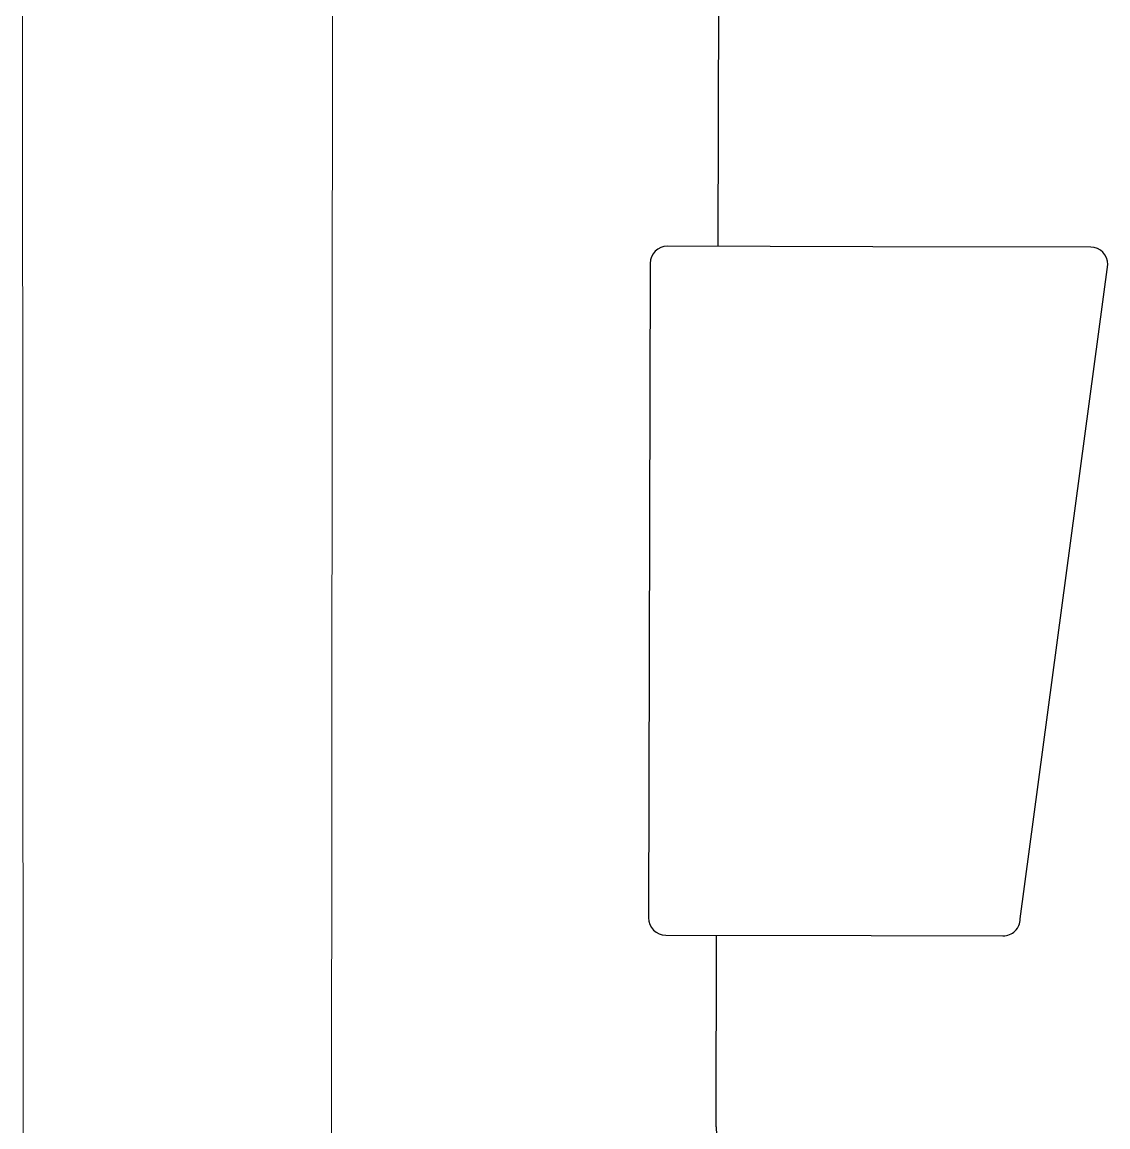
# Model space of a CAD drawing. Header units: inches. Extents: x 164.3 to 247.9, y 15.6 to 56.7.
# Drawn here: x 244.2617 to 244.6885, y 33.3147 to 33.7488 of the extents above; entities that cross this region are included whole.
import ezdxf

# ---------------------------------------------------------------- set-up
doc = ezdxf.new("R2010")
doc.units = ezdxf.units.IN
doc.header["$MEASUREMENT"] = 0
doc.layers.get('0').update_dxf_attribs({"lineweight": 0})
doc.layers.add('WALL 1 100', color=250, linetype='Continuous', lineweight=9)

msp = doc.modelspace()

# ---------------------------------------------------------------- linework, layer by layer
at = {"color": 7, "linetype": 'ByBlock', "lineweight": -2}
for p, q in [((244.5353002985538, 33.66067415448137), (244.53583064185, 33.87966803461069)), ((244.596053453938, 33.66052702695131), (244.5153111776703, 33.66072256266636)), ((244.6817220933761, 33.66031956093175), (244.596053453938, 33.66052702695131)), ((244.5085273381695, 33.65397150099525), (244.5079045594058, 33.39680837872947)), ((244.6540131233538, 33.3964545437394), (244.6884731550472, 33.65353572143101)), ((244.5146556210769, 33.39002453922868), (244.5953978973446, 33.38982900351365)), ((244.5344623651014, 33.31466752186969), (244.5346447419605, 33.38997613104368)), ((244.5953978973446, 33.38982900351365), (244.6472292838531, 33.38970348206826))]:
    msp.add_line(p, q, dxfattribs=at)
for centre, radius, start, end in [((244.5152947887554, 33.65395511208041), 0.00676747043065063, 89.86124556017931, 179.8612455601793), ((244.6817057044613, 33.65355211034583), 0.006767470430644921, 359.8612455601793, 89.86124556017931), ((244.5146720099918, 33.39679198981463), 0.00676747043065634, 179.8612455601793, 269.8612455601793), ((244.6472531487528, 33.39646342037179), 0.006759980429057364, 269.7977270957759, 359.9247640246093), ((244.5658512824759, 33.31459150649476), 0.03138900941858967, 179.8612455601793, 269.8612455601793)]:
    msp.add_arc(centre, radius, start, end, dxfattribs=at)
at = {"layer": 'WALL 1 100', "color": 0}
for p, q in [((244.2616589924656, 34.21512925356899), (244.2624280361872, 32.51757811040312)), ((244.383966160445, 34.21496749631278), (244.3827206829651, 32.51731335148352))]:
    msp.add_line(p, q, dxfattribs=at)

doc.saveas('drawing.dxf')
